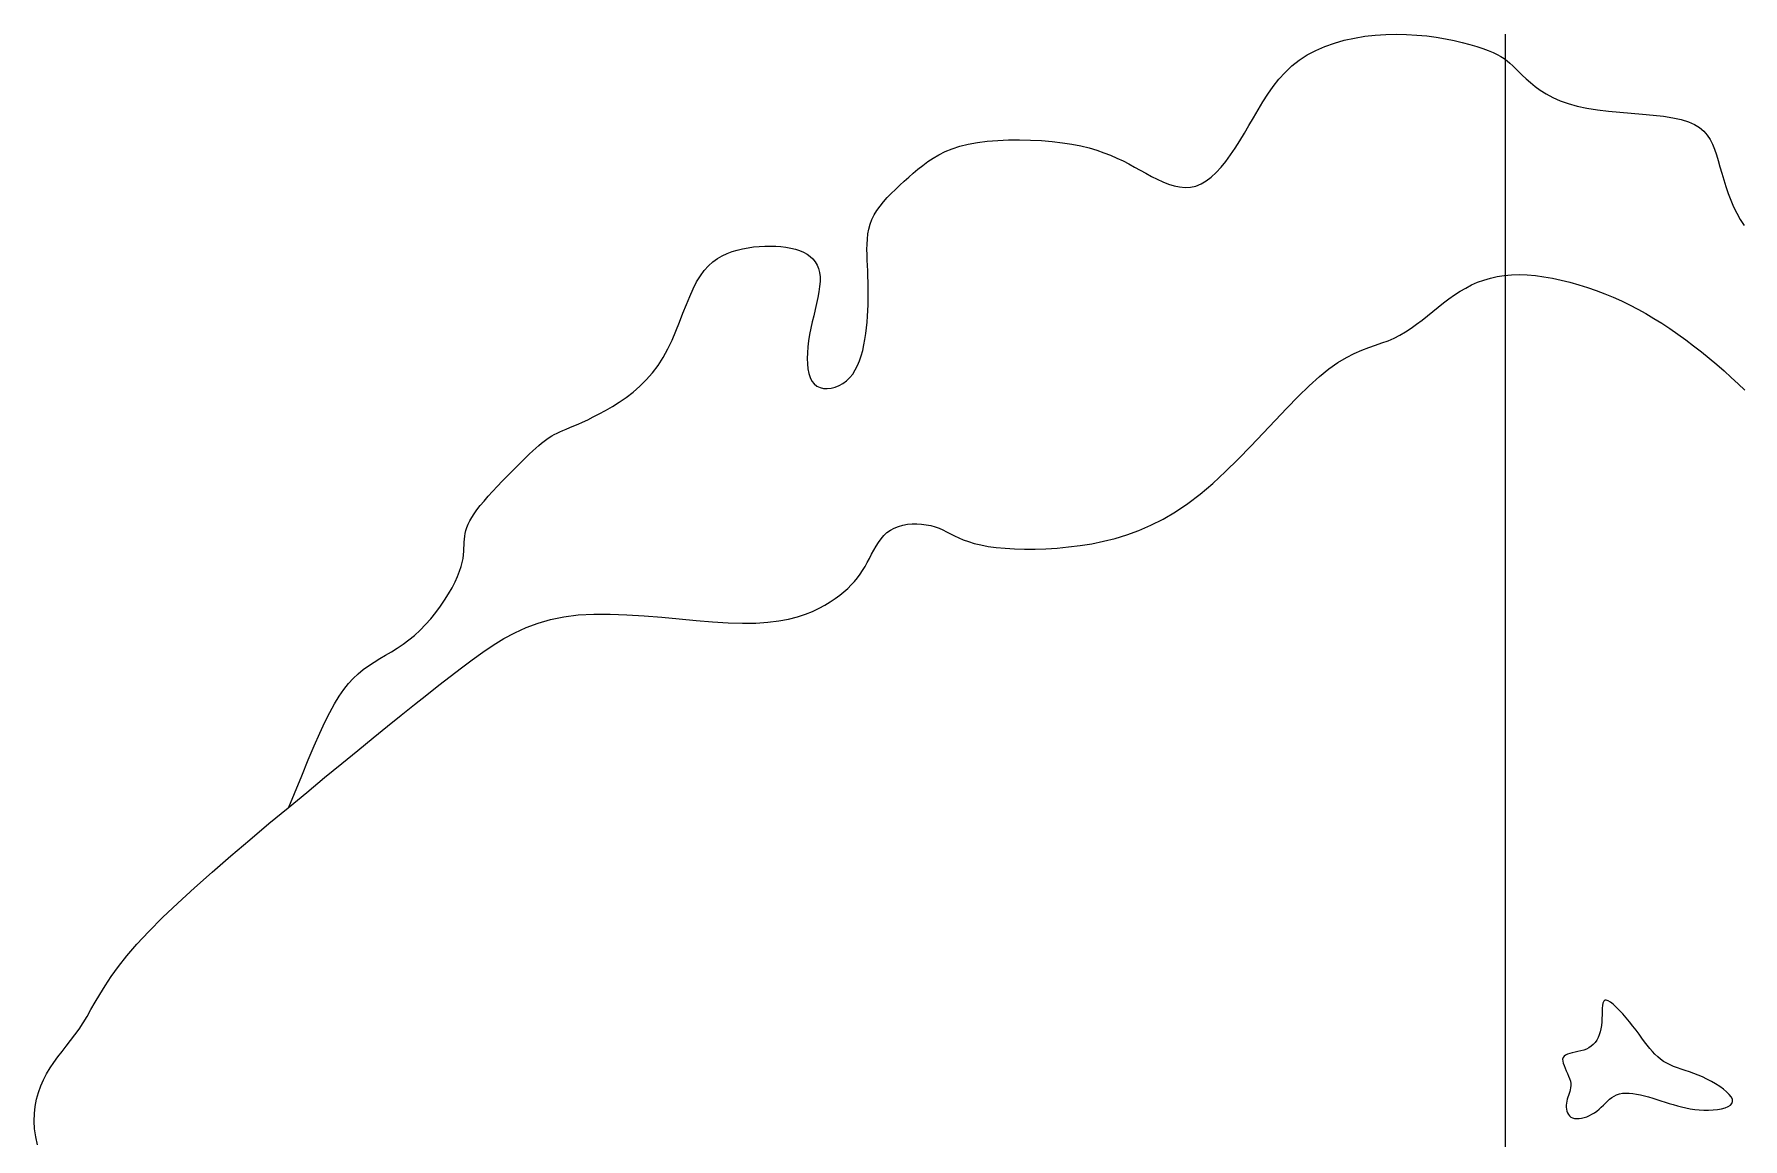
# Model space of a CAD drawing. Extents: x -2401 to 2401, y 0 to 4503.
# Drawn here: x -2400 to 387, y 2702 to 4503 of the extents above; entities that cross this region are included whole.
import ezdxf

# ---------------------------------------------------------------- set-up
doc = ezdxf.new("R2010")
doc.units = 0
doc.layers.get('0').update_dxf_attribs({"linetype": 'CONTINUOUS'})

msp = doc.modelspace()

# ---------------------------------------------------------------- linework, layer by layer
at = {"linetype": 'CONTINUOUS'}
for p, q in [((-294.69, 4483.44), (-279.13, 4488.93)), ((-279.13, 4488.93), (-263, 4493.48)), ((-263, 4493.48), (-246.41, 4497.12)), ((-246.41, 4497.12), (-229.5, 4499.91)), ((-229.5, 4499.91), (-212.41, 4501.85)), ((-212.41, 4501.85), (-195.26, 4502.99)), ((-195.26, 4502.99), (-178.18, 4503.37)), ((-178.18, 4503.37), (-161.3, 4503.01)), ((-161.3, 4503.01), (-144.74, 4502)), ((-144.74, 4502), (-128.6, 4500.42)), ((-128.6, 4500.42), (-113, 4498.35)), ((-113, 4498.35), (-98.05, 4495.86)), ((-98.05, 4495.86), (-83.86, 4493.05)), ((-83.86, 4493.05), (-70.53, 4490)), ((-70.53, 4490), (-58.19, 4486.77)), ((0, 0), (0, 4503.37)), ((-348.51, 4451.55), (-336.55, 4461.07)), ((-336.55, 4461.07), (-323.53, 4469.55)), ((-323.53, 4469.55), (-309.53, 4476.99)), ((-309.53, 4476.99), (-294.69, 4483.44)), ((-58.19, 4486.77), (-46.93, 4483.47)), ((-46.93, 4483.47), (-36.87, 4480.17)), ((-36.87, 4480.17), (-28.08, 4476.93)), ((-28.08, 4476.93), (-20.41, 4473.71)), ((-20.41, 4473.71), (-13.7, 4470.45)), ((-13.7, 4470.45), (-7.75, 4467.11)), ((-7.75, 4467.11), (-2.4, 4463.62)), ((-2.4, 4463.62), (2.54, 4459.93)), ((2.54, 4459.93), (7.26, 4455.97)), ((-369.59, 4429.9), (-359.49, 4441.12)), ((-359.49, 4441.12), (-348.51, 4451.55)), ((7.26, 4455.97), (11.93, 4451.7)), ((11.93, 4451.7), (16.72, 4447.04)), ((16.72, 4447.04), (21.83, 4441.96)), ((21.83, 4441.96), (27.42, 4436.41)), ((27.42, 4436.41), (33.6, 4430.51)), ((-395.88, 4393.03), (-387.67, 4405.72)), ((-387.67, 4405.72), (-378.94, 4418.05)), ((-378.94, 4418.05), (-369.59, 4429.9)), ((33.6, 4430.51), (40.48, 4424.37)), ((40.48, 4424.37), (48.16, 4418.14)), ((48.16, 4418.14), (56.73, 4411.94)), ((56.73, 4411.94), (66.32, 4405.9)), ((66.32, 4405.9), (77, 4400.16)), ((-411.24, 4367.18), (-403.7, 4380.14)), ((-403.7, 4380.14), (-395.88, 4393.03)), ((77, 4400.16), (88.9, 4394.84)), ((88.9, 4394.84), (102.11, 4390.09)), ((102.11, 4390.09), (116.73, 4386.01)), ((116.73, 4386.01), (132.78, 4382.71)), ((132.78, 4382.71), (150, 4380.08)), ((150, 4380.08), (168.02, 4377.95)), ((168.02, 4377.95), (186.49, 4376.17)), ((186.49, 4376.17), (205.05, 4374.59)), ((-425.98, 4341.67), (-418.63, 4354.31)), ((-418.63, 4354.31), (-411.24, 4367.18)), ((205.05, 4374.59), (223.34, 4373.05)), ((223.34, 4373.05), (241, 4371.39)), ((241, 4371.39), (257.69, 4369.46)), ((257.69, 4369.46), (273.05, 4367.11)), ((273.05, 4367.11), (286.71, 4364.18)), ((286.71, 4364.18), (298.42, 4360.54)), ((298.42, 4360.54), (308.29, 4356.18)), ((308.29, 4356.18), (316.54, 4351.11)), ((316.54, 4351.11), (323.39, 4345.36)), ((-902.6, 4316.49), (-890.19, 4320.52)), ((-890.19, 4320.52), (-876.53, 4323.93)), ((-876.53, 4323.93), (-861.54, 4326.65)), ((-861.54, 4326.65), (-845.43, 4328.71)), ((-845.43, 4328.71), (-828.44, 4330.12)), ((-828.44, 4330.12), (-810.84, 4330.9)), ((-810.84, 4330.9), (-792.91, 4331.09)), ((-792.91, 4331.09), (-774.89, 4330.71)), ((-774.89, 4330.71), (-757.05, 4329.77)), ((-757.05, 4329.77), (-739.65, 4328.31)), ((-739.65, 4328.31), (-722.96, 4326.36)), ((-722.96, 4326.36), (-707.23, 4323.93)), ((-707.23, 4323.93), (-692.67, 4321.05)), ((-692.67, 4321.05), (-679.21, 4317.76)), ((-440.9, 4317.59), (-433.4, 4329.38)), ((-433.4, 4329.38), (-425.98, 4341.67)), ((323.39, 4345.36), (329.03, 4338.94)), ((329.03, 4338.94), (333.7, 4331.86)), ((333.7, 4331.86), (337.59, 4324.14)), ((337.59, 4324.14), (340.93, 4315.8)), ((-950.72, 4289.36), (-942.49, 4295.48)), ((-942.49, 4295.48), (-933.7, 4301.33)), ((-933.7, 4301.33), (-924.22, 4306.82)), ((-924.22, 4306.82), (-913.9, 4311.9)), ((-913.9, 4311.9), (-902.6, 4316.49)), ((-679.21, 4317.76), (-666.73, 4314.1)), ((-666.73, 4314.1), (-655.09, 4310.12)), ((-655.09, 4310.12), (-644.17, 4305.85)), ((-644.17, 4305.85), (-633.85, 4301.33)), ((-633.85, 4301.33), (-624, 4296.61)), ((-624, 4296.61), (-614.48, 4291.72)), ((-464.04, 4286.4), (-456.21, 4295.98)), ((-456.21, 4295.98), (-448.5, 4306.42)), ((-448.5, 4306.42), (-440.9, 4317.59)), ((340.93, 4315.8), (343.92, 4306.85)), ((343.92, 4306.85), (346.78, 4297.32)), ((346.78, 4297.32), (349.7, 4287.23)), ((-980.83, 4263.47), (-973.47, 4270.03)), ((-973.47, 4270.03), (-966.07, 4276.56)), ((-966.07, 4276.56), (-958.54, 4283.03)), ((-958.54, 4283.03), (-950.72, 4289.36)), ((-614.48, 4291.72), (-605.18, 4286.71)), ((-605.18, 4286.71), (-595.96, 4281.62)), ((-595.96, 4281.62), (-586.73, 4276.51)), ((-586.73, 4276.51), (-577.48, 4271.53)), ((-577.48, 4271.53), (-568.22, 4266.83)), ((-568.22, 4266.83), (-558.99, 4262.57)), ((-488.28, 4264.05), (-480.07, 4270.31)), ((-480.07, 4270.31), (-471.99, 4277.8)), ((-471.99, 4277.8), (-464.04, 4286.4)), ((349.7, 4287.23), (352.76, 4276.69)), ((352.76, 4276.69), (356.01, 4265.83)), ((356.01, 4265.83), (359.52, 4254.79)), ((-1014.76, 4229.99), (-1008.63, 4236.85)), ((-1008.63, 4236.85), (-1002.09, 4243.61)), ((-1002.09, 4243.61), (-995.22, 4250.28)), ((-995.22, 4250.28), (-988.1, 4256.9)), ((-988.1, 4256.9), (-980.83, 4263.47)), ((-558.99, 4262.57), (-549.8, 4258.94)), ((-549.8, 4258.94), (-540.67, 4256.08)), ((-540.67, 4256.08), (-531.62, 4254.16)), ((-531.62, 4254.16), (-522.67, 4253.35)), ((-522.67, 4253.35), (-513.85, 4253.81)), ((-513.85, 4253.81), (-505.17, 4255.7)), ((-505.17, 4255.7), (-496.65, 4259.14)), ((-496.65, 4259.14), (-488.28, 4264.05)), ((359.52, 4254.79), (363.34, 4243.67)), ((363.34, 4243.67), (367.52, 4232.62)), ((-1029.87, 4208.59), (-1025.46, 4215.88)), ((-1025.46, 4215.88), (-1020.39, 4223)), ((-1020.39, 4223), (-1014.76, 4229.99)), ((367.52, 4232.62), (372.14, 4221.76)), ((372.14, 4221.76), (377.23, 4211.21)), ((377.23, 4211.21), (382.87, 4201.1)), ((-1040.09, 4177.53), (-1038.58, 4185.57)), ((-1038.58, 4185.57), (-1036.42, 4193.44)), ((-1036.42, 4193.44), (-1033.54, 4201.11)), ((-1033.54, 4201.11), (-1029.87, 4208.59)), ((382.87, 4201.1), (389.11, 4191.56)), ((-1253.18, 4151.31), (-1244.48, 4153.35)), ((-1244.48, 4153.35), (-1235.59, 4155.01)), ((-1235.59, 4155.01), (-1226.56, 4156.3)), ((-1226.56, 4156.3), (-1217.47, 4157.2)), ((-1217.47, 4157.2), (-1208.41, 4157.73)), ((-1208.41, 4157.73), (-1199.43, 4157.87)), ((-1199.43, 4157.87), (-1190.61, 4157.63)), ((-1190.61, 4157.63), (-1182.04, 4156.99)), ((-1182.04, 4156.99), (-1173.77, 4155.95)), ((-1173.77, 4155.95), (-1165.89, 4154.51)), ((-1165.89, 4154.51), (-1158.47, 4152.67)), ((-1041.7, 4152.43), (-1041.56, 4160.94)), ((-1041.56, 4160.94), (-1041.06, 4169.31)), ((-1041.06, 4169.31), (-1040.09, 4177.53)), ((-1306.98, 4118.09), (-1300.17, 4125.58)), ((-1300.17, 4125.58), (-1293.04, 4131.98)), ((-1293.04, 4131.98), (-1285.61, 4137.4)), ((-1285.61, 4137.4), (-1277.89, 4141.95)), ((-1277.89, 4141.95), (-1269.91, 4145.71)), ((-1269.91, 4145.71), (-1261.66, 4148.8)), ((-1261.66, 4148.8), (-1253.18, 4151.31)), ((-1158.47, 4152.67), (-1151.57, 4150.42)), ((-1151.57, 4150.42), (-1145.24, 4147.73)), ((-1145.24, 4147.73), (-1139.49, 4144.58)), ((-1139.49, 4144.58), (-1134.36, 4140.95)), ((-1134.36, 4140.95), (-1129.88, 4136.81)), ((-1129.88, 4136.81), (-1126.08, 4132.14)), ((-1126.08, 4132.14), (-1122.98, 4126.91)), ((-1122.98, 4126.91), (-1120.61, 4121.1)), ((-1041.56, 4143.79), (-1041.7, 4152.43)), ((-1041.23, 4135.02), (-1041.56, 4143.79)), ((-1040.8, 4126.16), (-1041.23, 4135.02)), ((-1040.37, 4117.19), (-1040.8, 4126.16)), ((-1325.35, 4088.15), (-1319.57, 4099.45)), ((-1319.57, 4099.45), (-1313.45, 4109.42)), ((-1313.45, 4109.42), (-1306.98, 4118.09)), ((-1120.61, 4121.1), (-1119.01, 4114.69)), ((-1119.01, 4114.69), (-1118.19, 4107.64)), ((-1118.17, 4099.96), (-1118.85, 4091.69)), ((-1118.19, 4107.64), (-1118.17, 4099.96)), ((-1040, 4108.15), (-1040.37, 4117.19)), ((-1039.73, 4099.03), (-1040, 4108.15)), ((-1039.56, 4089.84), (-1039.73, 4099.03)), ((-55.32, 4094.31), (-45.46, 4098.67)), ((-45.46, 4098.67), (-35.27, 4102.45)), ((-35.27, 4102.45), (-24.69, 4105.62)), ((-24.69, 4105.62), (-13.68, 4108.12)), ((-13.68, 4108.12), (-2.2, 4109.92)), ((-2.2, 4109.92), (9.81, 4110.97)), ((9.81, 4110.97), (22.36, 4111.26)), ((22.36, 4111.26), (35.4, 4110.81)), ((35.4, 4110.81), (48.84, 4109.66)), ((48.84, 4109.66), (62.62, 4107.84)), ((62.62, 4107.84), (76.65, 4105.41)), ((76.65, 4105.41), (90.86, 4102.39)), ((90.86, 4102.39), (105.17, 4098.84)), ((105.17, 4098.84), (119.49, 4094.79)), ((-1336.32, 4062.33), (-1330.89, 4075.7)), ((-1330.89, 4075.7), (-1325.35, 4088.15)), ((-1121.84, 4073.71), (-1123.91, 4064.14)), ((-1120.11, 4082.92), (-1121.84, 4073.71)), ((-1118.85, 4091.69), (-1120.11, 4082.92)), ((-1039.83, 4061.98), (-1039.6, 4071.31)), ((-1039.6, 4071.31), (-1039.52, 4080.6)), ((-1039.52, 4080.6), (-1039.56, 4089.84)), ((-101.15, 4065.23), (-92.29, 4071.88)), ((-92.29, 4071.88), (-83.33, 4078.15)), ((-83.33, 4078.15), (-74.21, 4084.01)), ((-74.21, 4084.01), (-64.89, 4089.41)), ((-64.89, 4089.41), (-55.32, 4094.31)), ((119.49, 4094.79), (133.76, 4090.28)), ((133.76, 4090.28), (147.88, 4085.35)), ((147.88, 4085.35), (161.81, 4080.03)), ((161.81, 4080.03), (175.54, 4074.34)), ((175.54, 4074.34), (189.1, 4068.25)), ((-1347.39, 4033.78), (-1341.78, 4048.28)), ((-1341.78, 4048.28), (-1336.32, 4062.33)), ((-1128.6, 4044.22), (-1130.99, 4034.02)), ((-1126.2, 4054.29), (-1128.6, 4044.22)), ((-1123.91, 4064.14), (-1126.2, 4054.29)), ((-1041.49, 4033.81), (-1040.76, 4043.22)), ((-1040.76, 4043.22), (-1040.21, 4052.61)), ((-1040.21, 4052.61), (-1039.83, 4061.98)), ((-136.2, 4037.2), (-127.42, 4044.2)), ((-127.42, 4044.2), (-118.68, 4051.28)), ((-118.68, 4051.28), (-109.93, 4058.33)), ((-109.93, 4058.33), (-101.15, 4065.23)), ((189.1, 4068.25), (202.51, 4061.77)), ((202.51, 4061.77), (215.79, 4054.89)), ((215.79, 4054.89), (228.96, 4047.61)), ((228.96, 4047.61), (242.05, 4039.92)), ((-1359.61, 4004.42), (-1353.29, 4019.08)), ((-1353.29, 4019.08), (-1347.39, 4033.78)), ((-1133.25, 4023.75), (-1135.26, 4013.48)), ((-1130.99, 4034.02), (-1133.25, 4023.75)), ((-1044.93, 4005.67), (-1043.55, 4015)), ((-1043.55, 4015), (-1042.42, 4024.4)), ((-1042.42, 4024.4), (-1041.49, 4033.81)), ((-172.32, 4012.41), (-163.06, 4017.9)), ((-163.06, 4017.9), (-153.98, 4023.94)), ((-153.98, 4023.94), (-145.04, 4030.41)), ((-145.04, 4030.41), (-136.2, 4037.2)), ((242.05, 4039.92), (255.07, 4031.81)), ((255.07, 4031.81), (268.05, 4023.28)), ((268.05, 4023.28), (281, 4014.33)), ((281, 4014.33), (293.95, 4004.95)), ((-1374.02, 3976.14), (-1366.47, 3990.02)), ((-1366.47, 3990.02), (-1359.61, 4004.42)), ((-1138.15, 3993.32), (-1138.93, 3983.63)), ((-1136.91, 4003.31), (-1138.15, 3993.32)), ((-1135.26, 4013.48), (-1136.91, 4003.31)), ((-1050.95, 3978.94), (-1048.59, 3987.57)), ((-1048.59, 3987.57), (-1046.59, 3996.5)), ((-1046.59, 3996.5), (-1044.93, 4005.67)), ((-246.64, 3982.58), (-234.45, 3987.94)), ((-234.45, 3987.94), (-222.93, 3992.37)), ((-222.93, 3992.37), (-211.98, 3996.21)), ((-211.98, 3996.21), (-201.53, 3999.79)), ((-201.53, 3999.79), (-191.49, 4003.47)), ((-191.49, 4003.47), (-181.78, 4007.59)), ((-181.78, 4007.59), (-172.32, 4012.41)), ((293.95, 4004.95), (306.83, 3995.22)), ((306.83, 3995.22), (319.6, 3985.19)), ((-1391.63, 3950.79), (-1382.38, 3962.99)), ((-1382.38, 3962.99), (-1374.02, 3976.14)), ((-1138.93, 3983.63), (-1139.2, 3974.34)), ((-1139.2, 3974.34), (-1138.93, 3965.55)), ((-1138.93, 3965.55), (-1138.06, 3957.38)), ((-1060.66, 3955.71), (-1056.94, 3962.94)), ((-1056.94, 3962.94), (-1053.72, 3970.71)), ((-1053.72, 3970.71), (-1050.95, 3978.94)), ((-287.99, 3957.41), (-273.32, 3967.65)), ((-273.32, 3967.65), (-259.56, 3975.93)), ((-259.56, 3975.93), (-246.64, 3982.58)), ((319.6, 3985.19), (332.18, 3974.94)), ((332.18, 3974.94), (344.53, 3964.55)), ((344.53, 3964.55), (356.58, 3954.07)), ((-1412.24, 3929.18), (-1401.64, 3939.53)), ((-1401.64, 3939.53), (-1391.63, 3950.79)), ((-1138.06, 3957.38), (-1136.55, 3949.93)), ((-1136.55, 3949.93), (-1134.36, 3943.31)), ((-1134.36, 3943.31), (-1131.44, 3937.62)), ((-1131.44, 3937.62), (-1127.75, 3932.97)), ((-1127.75, 3932.97), (-1123.27, 3929.45)), ((-1093.59, 3927.72), (-1087.2, 3930.29)), ((-1087.2, 3930.29), (-1081, 3933.76)), ((-1081, 3933.76), (-1075.13, 3938.08)), ((-1075.13, 3938.08), (-1069.72, 3943.21)), ((-1069.72, 3943.21), (-1064.9, 3949.11)), ((-1064.9, 3949.11), (-1060.66, 3955.71)), ((-320.37, 3929.77), (-303.66, 3944.85)), ((-303.66, 3944.85), (-287.99, 3957.41)), ((356.58, 3954.07), (368.28, 3943.58)), ((368.28, 3943.58), (379.56, 3933.14)), ((379.56, 3933.14), (390.36, 3922.84)), ((-1457.03, 3896.13), (-1445.83, 3903.21)), ((-1445.83, 3903.21), (-1434.52, 3911.05)), ((-1434.52, 3911.05), (-1423.26, 3919.7)), ((-1423.26, 3919.7), (-1412.24, 3929.18)), ((-1123.27, 3929.45), (-1118.11, 3927.03)), ((-1118.11, 3927.03), (-1112.42, 3925.68)), ((-1112.42, 3925.68), (-1106.34, 3925.38)), ((-1106.34, 3925.38), (-1100.02, 3926.07)), ((-1100.02, 3926.07), (-1093.59, 3927.72)), ((-356.51, 3893.55), (-338.03, 3912.51)), ((-338.03, 3912.51), (-320.37, 3929.77)), ((-1505.47, 3870.79), (-1497.21, 3874.66)), ((-1497.21, 3874.66), (-1488.19, 3879.07)), ((-1488.19, 3879.07), (-1478.39, 3884.09)), ((-1478.39, 3884.09), (-1467.94, 3889.77)), ((-1467.94, 3889.77), (-1457.03, 3896.13)), ((-375.68, 3873.36), (-356.51, 3893.55)), ((-1559.98, 3845.59), (-1555.89, 3848.09)), ((-1555.89, 3848.09), (-1551.68, 3850.42)), ((-1551.68, 3850.42), (-1547.26, 3852.62)), ((-1547.26, 3852.62), (-1542.58, 3854.77)), ((-1542.58, 3854.77), (-1537.58, 3856.95)), ((-1537.58, 3856.95), (-1532.18, 3859.23)), ((-1532.18, 3859.23), (-1526.33, 3861.67)), ((-1526.33, 3861.67), (-1519.97, 3864.37)), ((-1519.97, 3864.37), (-1513.04, 3867.38)), ((-1513.04, 3867.38), (-1505.47, 3870.79)), ((-415.57, 3831.22), (-395.41, 3852.42)), ((-395.41, 3852.42), (-375.68, 3873.36)), ((-1592.54, 3818.22), (-1586.87, 3823.58)), ((-1586.87, 3823.58), (-1581.68, 3828.37)), ((-1581.68, 3828.37), (-1576.89, 3832.63)), ((-1576.89, 3832.63), (-1572.41, 3836.43)), ((-1572.41, 3836.43), (-1568.16, 3839.82)), ((-1568.16, 3839.82), (-1564.04, 3842.85)), ((-1564.04, 3842.85), (-1559.98, 3845.59)), ((-436.04, 3810.22), (-415.57, 3831.22)), ((-1620.72, 3790.59), (-1613, 3798.29)), ((-1613, 3798.29), (-1605.64, 3805.54)), ((-1605.64, 3805.54), (-1598.78, 3812.21)), ((-1598.78, 3812.21), (-1592.54, 3818.22)), ((-456.68, 3789.91), (-436.04, 3810.22)), ((-1652.28, 3757.76), (-1644.59, 3766.03)), ((-1644.59, 3766.03), (-1636.67, 3774.34)), ((-1636.67, 3774.34), (-1628.66, 3782.57)), ((-1628.66, 3782.57), (-1620.72, 3790.59)), ((-497.96, 3753.25), (-477.36, 3770.76)), ((-477.36, 3770.76), (-456.68, 3789.91)), ((-1672.51, 3734.43), (-1666.39, 3741.84)), ((-1666.39, 3741.84), (-1659.59, 3749.66)), ((-1659.59, 3749.66), (-1652.28, 3757.76)), ((-538.56, 3724.24), (-518.36, 3737.76)), ((-518.36, 3737.76), (-497.96, 3753.25)), ((-1692.13, 3704.07), (-1689.5, 3709.42)), ((-1689.5, 3709.42), (-1686.28, 3715.07)), ((-1686.28, 3715.07), (-1682.41, 3721.09)), ((-1682.41, 3721.09), (-1677.84, 3727.52)), ((-1677.84, 3727.52), (-1672.51, 3734.43)), ((-578.38, 3702.52), (-558.56, 3712.54)), ((-558.56, 3712.54), (-538.56, 3724.24)), ((-1698.75, 3675.1), (-1698.45, 3679.84)), ((-1698.45, 3679.84), (-1697.9, 3684.54)), ((-1697.9, 3684.54), (-1697.06, 3689.25)), ((-1697.06, 3689.25), (-1695.85, 3694.04)), ((-1695.85, 3694.04), (-1694.23, 3698.96)), ((-1694.23, 3698.96), (-1692.13, 3704.07)), ((-1022.95, 3674.45), (-1018.75, 3680.27)), ((-1018.75, 3680.27), (-1014.16, 3685.63)), ((-1014.16, 3685.63), (-1009.09, 3690.42)), ((-1009.09, 3690.42), (-1003.46, 3694.56)), ((-1003.46, 3694.56), (-997.22, 3697.96)), ((-997.22, 3697.96), (-990.45, 3700.65)), ((-990.45, 3700.65), (-983.25, 3702.64)), ((-983.25, 3702.64), (-975.75, 3703.97)), ((-975.75, 3703.97), (-968.05, 3704.68)), ((-968.05, 3704.68), (-960.27, 3704.79)), ((-960.27, 3704.79), (-952.52, 3704.34)), ((-952.52, 3704.34), (-944.92, 3703.36)), ((-944.92, 3703.36), (-937.58, 3701.89)), ((-937.58, 3701.89), (-930.61, 3699.96)), ((-930.61, 3699.96), (-924.07, 3697.6)), ((-924.07, 3697.6), (-917.83, 3694.88)), ((-917.83, 3694.88), (-911.7, 3691.9)), ((-911.7, 3691.9), (-905.49, 3688.74)), ((-905.49, 3688.74), (-899.01, 3685.46)), ((-899.01, 3685.46), (-892.07, 3682.16)), ((-892.07, 3682.16), (-884.49, 3678.91)), ((-656.04, 3676.27), (-636.84, 3681.06)), ((-636.84, 3681.06), (-617.51, 3686.93)), ((-617.51, 3686.93), (-598.02, 3694.03)), ((-598.02, 3694.03), (-578.38, 3702.52)), ((-1700.61, 3648.35), (-1699.81, 3654.34)), ((-1699.81, 3654.34), (-1699.34, 3659.94)), ((-1699.34, 3659.94), (-1699.08, 3665.22)), ((-1699.08, 3665.22), (-1698.93, 3670.25)), ((-1698.93, 3670.25), (-1698.75, 3675.1)), ((-1037.6, 3648.48), (-1034.09, 3655.18)), ((-1034.09, 3655.18), (-1030.53, 3661.81)), ((-1030.53, 3661.81), (-1026.85, 3668.27)), ((-1026.85, 3668.27), (-1022.95, 3674.45)), ((-884.49, 3678.91), (-876.06, 3675.79)), ((-876.06, 3675.79), (-866.61, 3672.89)), ((-866.61, 3672.89), (-855.95, 3670.29)), ((-855.95, 3670.29), (-843.94, 3668.05)), ((-843.94, 3668.05), (-830.65, 3666.22)), ((-830.65, 3666.22), (-816.22, 3664.83)), ((-816.22, 3664.83), (-800.77, 3663.89)), ((-800.77, 3663.89), (-784.44, 3663.43)), ((-784.44, 3663.43), (-767.35, 3663.49)), ((-767.35, 3663.49), (-749.64, 3664.09)), ((-749.64, 3664.09), (-731.43, 3665.25)), ((-731.43, 3665.25), (-712.86, 3667.01)), ((-712.86, 3667.01), (-694.04, 3669.39)), ((-694.04, 3669.39), (-675.1, 3672.43)), ((-675.1, 3672.43), (-656.04, 3676.27)), ((-1709.37, 3619.12), (-1706.11, 3627.36)), ((-1706.11, 3627.36), (-1703.64, 3634.93)), ((-1703.64, 3634.93), (-1701.85, 3641.91)), ((-1701.85, 3641.91), (-1700.61, 3648.35)), ((-1052.89, 3622.68), (-1048.73, 3628.86)), ((-1048.73, 3628.86), (-1044.84, 3635.23)), ((-1044.84, 3635.23), (-1041.16, 3641.79)), ((-1041.16, 3641.79), (-1037.6, 3648.48)), ((-1724.17, 3590.73), (-1718.45, 3600.67)), ((-1718.45, 3600.67), (-1713.49, 3610.18)), ((-1713.49, 3610.18), (-1709.37, 3619.12)), ((-1079.35, 3593.97), (-1073.14, 3599.5)), ((-1073.14, 3599.5), (-1067.44, 3605.11)), ((-1067.44, 3605.11), (-1062.2, 3610.83)), ((-1062.2, 3610.83), (-1057.36, 3616.68)), ((-1057.36, 3616.68), (-1052.89, 3622.68)), ((-1745.2, 3560.02), (-1737.61, 3570.25)), ((-1737.61, 3570.25), (-1730.58, 3580.54)), ((-1730.58, 3580.54), (-1724.17, 3590.73)), ((-1119.83, 3567.05), (-1110.25, 3572.32)), ((-1110.25, 3572.32), (-1101.51, 3577.69)), ((-1101.51, 3577.69), (-1093.48, 3583.09)), ((-1093.48, 3583.09), (-1086.11, 3588.51)), ((-1086.11, 3588.51), (-1079.35, 3593.97)), ((-1770.58, 3531.3), (-1761.75, 3540.39)), ((-1761.75, 3540.39), (-1753.27, 3550.02)), ((-1753.27, 3550.02), (-1745.2, 3560.02)), ((-1597.56, 3535.58), (-1578.24, 3542.8)), ((-1578.24, 3542.8), (-1557.79, 3548.69)), ((-1557.79, 3548.69), (-1535.97, 3553.16)), ((-1535.97, 3553.16), (-1512.57, 3556.12)), ((-1512.57, 3556.12), (-1487.43, 3557.51)), ((-1487.43, 3557.51), (-1460.86, 3557.56)), ((-1460.86, 3557.56), (-1433.25, 3556.54)), ((-1433.25, 3556.54), (-1405, 3554.73)), ((-1405, 3554.73), (-1376.52, 3552.41)), ((-1376.52, 3552.41), (-1348.2, 3549.84)), ((-1348.2, 3549.84), (-1320.44, 3547.3)), ((-1320.44, 3547.3), (-1293.64, 3545.07)), ((-1293.64, 3545.07), (-1268.2, 3543.42)), ((-1268.2, 3543.42), (-1244.52, 3542.63)), ((-1244.52, 3542.63), (-1222.91, 3542.91)), ((-1222.91, 3542.91), (-1203.31, 3544.21)), ((-1203.31, 3544.21), (-1185.58, 3546.41)), ((-1185.58, 3546.41), (-1169.57, 3549.41)), ((-1169.57, 3549.41), (-1155.14, 3553.08)), ((-1155.14, 3553.08), (-1142.13, 3557.32)), ((-1142.13, 3557.32), (-1130.41, 3562.02)), ((-1130.41, 3562.02), (-1119.83, 3567.05)), ((-1798.44, 3508.46), (-1788.99, 3515.34)), ((-1788.99, 3515.34), (-1779.68, 3522.92)), ((-1779.68, 3522.92), (-1770.58, 3531.3)), ((-1651.19, 3506.92), (-1633.8, 3517.54)), ((-1633.8, 3517.54), (-1616.01, 3527.12)), ((-1616.01, 3527.12), (-1597.56, 3535.58)), ((-1845.7, 3479.21), (-1836.45, 3484.89)), ((-1836.45, 3484.89), (-1827.04, 3490.51)), ((-1827.04, 3490.51), (-1817.53, 3496.2)), ((-1817.53, 3496.2), (-1807.97, 3502.14)), ((-1807.97, 3502.14), (-1798.44, 3508.46)), ((-1685.68, 3482.96), (-1668.4, 3495.36)), ((-1668.4, 3495.36), (-1651.19, 3506.92)), ((-1879.85, 3452.6), (-1871.84, 3460.15)), ((-1871.84, 3460.15), (-1863.45, 3466.99)), ((-1863.45, 3466.99), (-1854.72, 3473.29)), ((-1854.72, 3473.29), (-1845.7, 3479.21)), ((-1721.35, 3455.99), (-1703.26, 3469.81)), ((-1703.26, 3469.81), (-1685.68, 3482.96)), ((-1902.6, 3423.75), (-1895.11, 3434.6)), ((-1895.11, 3434.6), (-1887.56, 3444.15)), ((-1887.56, 3444.15), (-1879.85, 3452.6)), ((-1759.6, 3426.13), (-1740.1, 3441.45)), ((-1740.1, 3441.45), (-1721.35, 3455.99)), ((-1917.89, 3397.29), (-1910.15, 3411.37)), ((-1910.15, 3411.37), (-1902.6, 3423.75)), ((-1801.3, 3392.83), (-1779.96, 3409.95)), ((-1779.96, 3409.95), (-1759.6, 3426.13)), ((-1934.4, 3363.14), (-1925.94, 3381.28)), ((-1925.94, 3381.28), (-1917.89, 3397.29)), ((-1847.32, 3355.55), (-1823.71, 3374.73)), ((-1823.71, 3374.73), (-1801.3, 3392.83)), ((-1943.4, 3342.68), (-1934.4, 3363.14)), ((-1872.21, 3335.23), (-1847.32, 3355.55)), ((-1963.59, 3293.91), (-1953.07, 3319.69)), ((-1953.07, 3319.69), (-1943.4, 3342.68)), ((-1898.51, 3313.71), (-1872.21, 3335.23)), ((-1975.46, 3264.94), (-1963.59, 3293.91)), ((-1955.66, 3266.82), (-1926.33, 3290.91)), ((-1926.33, 3290.91), (-1898.51, 3313.71)), ((-1986.13, 3241.7), (-1955.66, 3266.82)), ((-1984.85, 3242.75), (-1975.46, 3264.94)), ((-2017.26, 3215.83), (-1986.13, 3241.7)), ((-2048.57, 3189.55), (-2017.26, 3215.83)), ((-2079.57, 3163.14), (-2048.57, 3189.55)), ((-2109.8, 3136.92), (-2079.57, 3163.14)), ((-2138.76, 3111.2), (-2109.8, 3136.92)), ((-2165.98, 3086.28), (-2138.76, 3111.2)), ((-2190.97, 3062.48), (-2165.98, 3086.28)), ((-2232.5, 3019.36), (-2213.26, 3040.09)), ((-2213.26, 3040.09), (-2190.97, 3062.48)), ((-2248.91, 3000.23), (-2232.5, 3019.36)), ((-2274.64, 2966.33), (-2262.84, 2982.6)), ((-2262.84, 2982.6), (-2248.91, 3000.23)), ((-2284.65, 2951.31), (-2274.64, 2966.33)), ((-2300.75, 2924.56), (-2293.24, 2937.43)), ((-2293.24, 2937.43), (-2284.65, 2951.31)), ((161.96, 2927.73), (160.21, 2926.02)), ((164.39, 2928.11), (161.96, 2927.73)), ((167.56, 2927.05), (164.39, 2928.11)), ((171.41, 2924.67), (167.56, 2927.05)), ((-2320.3, 2890.86), (-2313.92, 2901.39)), ((-2313.92, 2901.39), (-2307.52, 2912.59)), ((-2307.52, 2912.59), (-2300.75, 2924.56)), ((157.47, 2904.07), (157.33, 2898.26)), ((157.59, 2909.65), (157.47, 2904.07)), ((157.81, 2914.81), (157.59, 2909.65)), ((158.24, 2919.39), (157.81, 2914.81)), ((159, 2923.18), (158.24, 2919.39)), ((160.21, 2926.02), (159, 2923.18)), ((175.82, 2921.14), (171.41, 2924.67)), ((180.67, 2916.63), (175.82, 2921.14)), ((185.86, 2911.32), (180.67, 2916.63)), ((191.28, 2905.38), (185.86, 2911.32)), ((196.81, 2898.98), (191.28, 2905.38)), ((202.33, 2892.32), (196.81, 2898.98)), ((-2340.75, 2862.08), (-2333.77, 2871.3)), ((-2333.77, 2871.3), (-2326.92, 2880.86)), ((-2326.92, 2880.86), (-2320.3, 2890.86)), ((152.92, 2871.35), (150.99, 2866.91)), ((154.49, 2876.13), (152.92, 2871.35)), ((155.7, 2881.24), (154.49, 2876.13)), ((156.55, 2886.68), (155.7, 2881.24)), ((157.06, 2892.41), (156.55, 2886.68)), ((157.33, 2898.26), (157.06, 2892.41)), ((207.75, 2885.54), (202.33, 2892.32)), ((212.94, 2878.84), (207.75, 2885.54)), ((217.82, 2872.36), (212.94, 2878.84)), ((222.44, 2866.15), (217.82, 2872.36)), ((-2361.49, 2835.38), (-2354.7, 2844.22)), ((-2354.7, 2844.22), (-2347.76, 2853.08)), ((-2347.76, 2853.08), (-2340.75, 2862.08)), ((118.12, 2844.01), (113.44, 2843)), ((122.85, 2845.15), (118.12, 2844.01)), ((127.49, 2846.53), (122.85, 2845.15)), ((131.9, 2848.24), (127.49, 2846.53)), ((135.98, 2850.35), (131.9, 2848.24)), ((139.7, 2852.88), (135.98, 2850.35)), ((143.06, 2855.81), (139.7, 2852.88)), ((146.06, 2859.14), (143.06, 2855.81)), ((148.71, 2862.84), (146.06, 2859.14)), ((150.99, 2866.91), (148.71, 2862.84)), ((226.85, 2860.21), (222.44, 2866.15)), ((231.13, 2854.58), (226.85, 2860.21)), ((235.35, 2849.26), (231.13, 2854.58)), ((239.56, 2844.28), (235.35, 2849.26)), ((243.84, 2839.66), (239.56, 2844.28)), ((-2379.89, 2808.01), (-2374.18, 2817.38)), ((-2374.18, 2817.38), (-2368.01, 2826.47)), ((-2368.01, 2826.47), (-2361.49, 2835.38)), ((93.81, 2834.43), (93.16, 2831.71)), ((93.16, 2831.71), (93.33, 2828.53)), ((93.33, 2828.53), (94.18, 2824.97)), ((95.4, 2836.64), (93.81, 2834.43)), ((94.18, 2824.97), (95.54, 2821.11)), ((97.84, 2838.41), (95.4, 2836.64)), ((95.54, 2821.11), (97.26, 2817.02)), ((97.26, 2817.02), (99.19, 2812.79)), ((101, 2839.83), (97.84, 2838.41)), ((104.74, 2841.01), (101, 2839.83)), ((108.93, 2842.03), (104.74, 2841.01)), ((113.44, 2843), (108.93, 2842.03)), ((248.25, 2835.4), (243.84, 2839.66)), ((252.87, 2831.54), (248.25, 2835.4)), ((257.75, 2828.08), (252.87, 2831.54)), ((262.96, 2825.03), (257.75, 2828.08)), ((268.48, 2822.32), (262.96, 2825.03)), ((274.29, 2819.87), (268.48, 2822.32)), ((280.37, 2817.59), (274.29, 2819.87)), ((286.69, 2815.39), (280.37, 2817.59)), ((293.24, 2813.19), (286.69, 2815.39)), ((-2393.39, 2777.37), (-2389.58, 2788.04)), ((-2389.58, 2788.04), (-2385.06, 2798.26)), ((-2385.06, 2798.26), (-2379.89, 2808.01)), ((99.19, 2812.79), (101.15, 2808.49)), ((101.15, 2808.49), (103.01, 2804.21)), ((103.01, 2804.21), (104.6, 2800.01)), ((104.6, 2800.01), (105.76, 2795.98)), ((105.76, 2795.98), (106.38, 2792.18)), ((106.5, 2788.59), (106.21, 2785.17)), ((106.38, 2792.18), (106.5, 2788.59)), ((300, 2810.91), (293.24, 2813.19)), ((306.93, 2808.46), (300, 2810.91)), ((314.02, 2805.75), (306.93, 2808.46)), ((321.24, 2802.7), (314.02, 2805.75)), ((328.55, 2799.25), (321.24, 2802.7)), ((335.79, 2795.46), (328.55, 2799.25)), ((342.8, 2791.42), (335.79, 2795.46)), ((349.4, 2787.19), (342.8, 2791.42)), ((-2398.62, 2754.75), (-2396.42, 2766.26)), ((-2396.42, 2766.26), (-2393.39, 2777.37)), ((99.25, 2759.84), (99, 2756.5)), ((99.78, 2763.14), (99.25, 2759.84)), ((100.58, 2766.33), (99.78, 2763.14)), ((101.55, 2769.45), (100.58, 2766.33)), ((102.63, 2772.53), (101.55, 2769.45)), ((103.72, 2775.61), (102.63, 2772.53)), ((104.73, 2778.72), (103.72, 2775.61)), ((105.59, 2781.89), (104.73, 2778.72)), ((106.21, 2785.17), (105.59, 2781.89)), ((159.62, 2756.64), (162.93, 2759.95)), ((162.93, 2759.95), (166.26, 2763.18)), ((166.26, 2763.18), (169.68, 2766.25)), ((169.68, 2766.25), (173.25, 2769.06)), ((173.25, 2769.06), (177.07, 2771.52)), ((177.07, 2771.52), (181.18, 2773.56)), ((181.18, 2773.56), (185.68, 2775.08)), ((185.68, 2775.08), (190.6, 2776.02)), ((190.6, 2776.02), (195.92, 2776.41)), ((195.92, 2776.41), (201.59, 2776.3)), ((201.59, 2776.3), (207.56, 2775.74)), ((207.56, 2775.74), (213.78, 2774.8)), ((213.78, 2774.8), (220.2, 2773.52)), ((220.2, 2773.52), (226.78, 2771.96)), ((226.78, 2771.96), (233.45, 2770.17)), ((233.45, 2770.17), (240.19, 2768.21)), ((240.19, 2768.21), (246.92, 2766.12)), ((246.92, 2766.12), (253.63, 2763.97)), ((253.63, 2763.97), (260.31, 2761.79)), ((260.31, 2761.79), (267, 2759.64)), ((267, 2759.64), (273.71, 2757.55)), ((355.41, 2782.87), (349.4, 2787.19)), ((360.66, 2778.54), (355.41, 2782.87)), ((364.97, 2774.28), (360.66, 2778.54)), ((368.17, 2770.18), (364.97, 2774.28)), ((366.83, 2756.85), (369.41, 2759.6)), ((370.08, 2766.31), (368.17, 2770.18)), ((369.41, 2759.6), (370.53, 2762.76)), ((370.53, 2762.76), (370.08, 2766.31)), ((-2400.21, 2730.62), (-2399.9, 2742.86)), ((-2399.9, 2742.86), (-2398.62, 2754.75)), ((99, 2756.5), (99.06, 2753.18)), ((99.06, 2753.18), (99.44, 2749.94)), ((99.44, 2749.94), (100.16, 2746.85)), ((100.16, 2746.85), (101.24, 2743.97)), ((101.24, 2743.97), (102.69, 2741.37)), ((102.69, 2741.37), (104.54, 2739.12)), ((104.54, 2739.12), (106.8, 2737.27)), ((106.8, 2737.27), (109.49, 2735.89)), ((109.49, 2735.89), (112.62, 2735.03)), ((112.62, 2735.03), (116.12, 2734.69)), ((116.12, 2734.69), (119.93, 2734.83)), ((119.93, 2734.83), (123.97, 2735.42)), ((123.97, 2735.42), (128.17, 2736.45)), ((128.17, 2736.45), (132.46, 2737.88)), ((132.46, 2737.88), (136.76, 2739.68)), ((136.76, 2739.68), (141.02, 2741.84)), ((141.02, 2741.84), (145.15, 2744.31)), ((145.15, 2744.31), (149.08, 2747.09)), ((149.08, 2747.09), (152.77, 2750.12)), ((152.77, 2750.12), (156.26, 2753.33)), ((156.26, 2753.33), (159.62, 2756.64)), ((273.71, 2757.55), (280.49, 2755.58)), ((280.49, 2755.58), (287.34, 2753.76)), ((287.34, 2753.76), (294.29, 2752.14)), ((294.29, 2752.14), (301.37, 2750.77)), ((301.37, 2750.77), (308.6, 2749.69)), ((308.6, 2749.69), (316.01, 2748.95)), ((316.01, 2748.95), (323.59, 2748.58)), ((323.59, 2748.58), (331.18, 2748.6)), ((331.18, 2748.6), (338.61, 2749)), ((338.61, 2749), (345.69, 2749.78)), ((345.69, 2749.78), (352.23, 2750.96)), ((352.23, 2750.96), (358.06, 2752.53)), ((358.06, 2752.53), (362.99, 2754.49)), ((362.99, 2754.49), (366.83, 2756.85)), ((-2399.49, 2718.06), (-2400.21, 2730.62)), ((-2397.67, 2705.19), (-2399.49, 2718.06)), ((-2394.68, 2692.07), (-2397.67, 2705.19))]:
    msp.add_line(p, q, dxfattribs=at)

doc.saveas('drawing.dxf')
